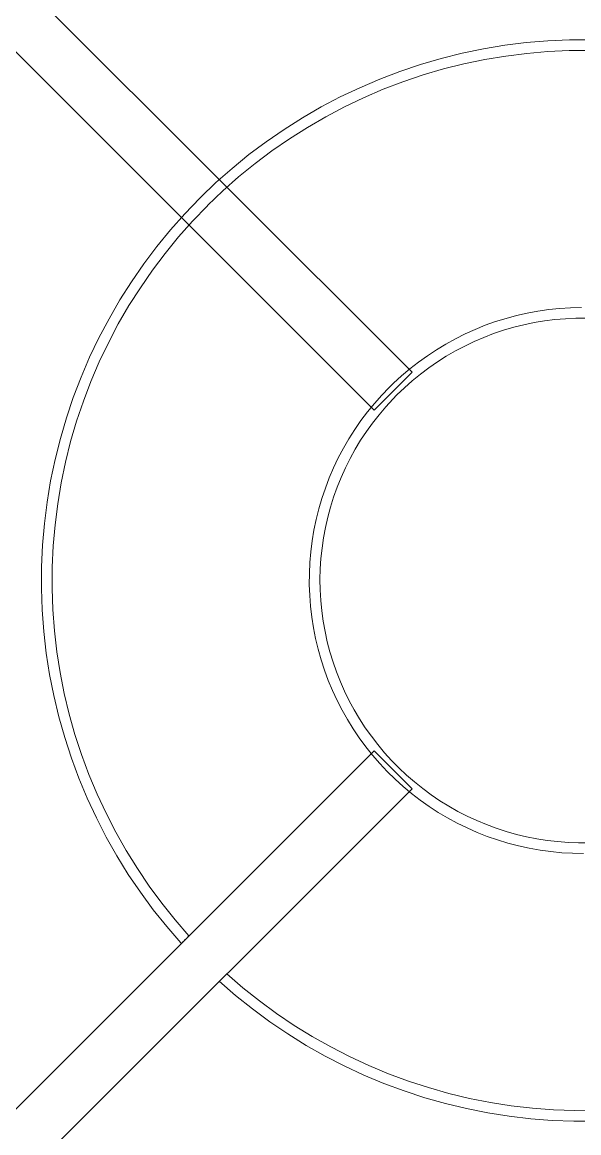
# Model space of a CAD drawing. Header units: millimetres. Extents: x -22227 to 20164, y 15335 to 61747.
# Drawn here: x -7923 to -7819.1, y 61143.8 to 61351.2 of the extents above; entities that cross this region are included whole.
import ezdxf

# ---------------------------------------------------------------- set-up
doc = ezdxf.new("R2010")
doc.units = ezdxf.units.MM
doc.layers.add('A-DETL-THIN', color=7, linetype='Continuous', lineweight=9)
doc.layers.add('M-EQPM', color=7, linetype='Continuous', lineweight=5)

# ---------------------------------------------------------------- blocks, each defined once
blk = doc.blocks.new('DanNong_VRV_1 QUẠT - OD-A-12_1-2147179-MẶT BẰNG BỐ TRÍ THIẾT BỊ')
at = {"layer": 'M-EQPM'}
for p, q in [((-171.65, 419.45), (20.68, 227.11)), ((20.68, 227.11), (-168.82, 416.62)), ((13.61, 220.04), (-178.72, 412.38)), ((-175.9, 409.55), (13.61, 220.04)), ((20.68, 227.11), (13.61, 220.04)), ((20.68, 227.11), (13.61, 220.04)), ((-178.72, -35.93), (13.61, 156.4)), ((13.61, 156.4), (-175.9, -33.1)), ((20.68, 149.33), (13.61, 156.4)), ((13.61, 156.4), (20.68, 149.33)), ((20.68, 149.33), (-171.65, -43)), ((-168.82, -40.17), (20.68, 149.33))]:
    blk.add_line(p, q, dxfattribs=at)
at = {"layer": 'M-EQPM', "flags": 128}
for points in [[(54.1, 289.21), (50.06, 289.19), (46.03, 289.01), (42, 288.68), (37.99, 288.18), (34.01, 287.52), (30.05, 286.7), (26.13, 285.72), (22.25, 284.59), (18.43, 283.3), (14.65, 281.86), (10.94, 280.27), (7.29, 278.54), (3.71, 276.66), (0.22, 274.64), (-3.2, 272.48), (-6.52, 270.18), (-9.75, 267.76), (-12.88, 265.2), (-15.91, 262.53), (-18.83, 259.73), (-18.92, 259.64)], [(-17.5, 258.23), (-14.65, 260.97), (-11.69, 263.6), (-8.62, 266.1), (-5.46, 268.48), (-2.2, 270.74), (1.14, 272.86), (4.57, 274.85), (8.07, 276.69), (11.64, 278.4), (15.28, 279.96), (18.98, 281.38), (22.73, 282.64), (26.53, 283.76), (30.37, 284.72), (34.25, 285.53), (38.16, 286.18), (42.08, 286.67), (46.03, 287.01), (49.99, 287.19), (53.95, 287.21)], [(-18.92, 259.64), (-21.72, 256.73), (-24.4, 253.7), (-26.95, 250.58), (-29.38, 247.35), (-31.68, 244.03), (-33.85, 240.62), (-35.87, 237.12), (-37.76, 233.55), (-39.5, 229.9), (-41.09, 226.19), (-42.54, 222.42), (-43.83, 218.59), (-44.96, 214.71), (-45.95, 210.8), (-46.77, 206.84), (-47.43, 202.86), (-47.94, 198.85), (-48.28, 194.82), (-48.47, 190.79), (-48.49, 186.75), (-48.35, 182.71), (-48.05, 178.68), (-47.59, 174.67), (-46.96, 170.68), (-46.18, 166.71), (-45.24, 162.78), (-44.15, 158.9), (-42.9, 155.05), (-41.5, 151.27), (-39.94, 147.54), (-38.24, 143.87), (-36.4, 140.28), (-34.41, 136.76), (-32.28, 133.33), (-30.02, 129.98), (-27.62, 126.73), (-25.1, 123.57), (-22.45, 120.52), (-22.37, 120.43)], [(-20.95, 121.84), (-23.55, 124.83), (-26.02, 127.93), (-28.37, 131.11), (-30.59, 134.39), (-32.67, 137.76), (-34.62, 141.21), (-36.43, 144.73), (-38.1, 148.32), (-39.62, 151.97), (-41, 155.69), (-42.23, 159.45), (-43.3, 163.26), (-44.22, 167.11), (-44.99, 171), (-45.6, 174.91), (-46.05, 178.84), (-46.35, 182.79), (-46.49, 186.75), (-46.47, 190.71), (-46.29, 194.67), (-45.95, 198.61), (-45.46, 202.54), (-44.81, 206.45), (-44, 210.32), (-43.04, 214.16), (-41.93, 217.96), (-40.66, 221.72), (-39.25, 225.41), (-37.69, 229.05), (-35.98, 232.63), (-34.14, 236.13), (-32.15, 239.56), (-30.03, 242.9), (-27.78, 246.16), (-25.4, 249.32), (-22.89, 252.39), (-20.27, 255.35), (-17.52, 258.21), (-17.5, 258.23)], [(52.31, 239.22), (50.27, 239.17), (48.23, 239.04), (46.2, 238.83), (44.18, 238.54), (42.18, 238.17), (40.19, 237.71), (38.22, 237.18), (36.27, 236.57), (34.35, 235.88), (32.46, 235.12), (30.6, 234.28), (28.78, 233.37), (26.99, 232.38), (25.25, 231.33), (23.54, 230.2), (21.89, 229.01), (20.28, 227.76), (18.73, 226.44), (17.22, 225.06), (16.44, 224.28)], [(17.85, 222.87), (19.27, 224.23), (20.73, 225.53), (22.25, 226.77), (23.81, 227.95), (25.43, 229.06), (27.08, 230.11), (28.78, 231.1), (30.51, 232.01), (32.28, 232.86), (34.08, 233.63), (35.91, 234.33), (37.77, 234.96), (39.65, 235.51), (41.55, 235.98), (43.47, 236.38), (45.4, 236.71), (47.35, 236.95), (49.3, 237.12), (51.26, 237.21), (53.22, 237.22)], [(16.44, 224.28), (15.02, 222.81), (13.67, 221.29), (12.38, 219.71), (11.15, 218.08), (9.99, 216.4), (8.9, 214.68), (7.88, 212.91), (6.92, 211.11), (6.05, 209.27), (5.24, 207.39), (4.51, 205.49), (3.86, 203.56), (3.29, 201.6), (2.79, 199.62), (2.37, 197.62), (2.04, 195.61), (1.78, 193.59), (1.61, 191.56), (1.52, 189.52), (1.51, 187.48), (1.58, 185.44), (1.73, 183.41), (1.96, 181.38), (2.28, 179.36), (2.67, 177.36), (3.14, 175.38), (3.7, 173.41), (4.33, 171.47), (5.04, 169.56), (5.82, 167.68), (6.68, 165.83), (7.61, 164.01), (8.62, 162.24), (9.69, 160.5), (10.83, 158.81), (12.04, 157.17), (13.32, 155.58), (14.65, 154.04), (16.05, 152.55), (17.51, 151.12), (19.02, 149.75), (20.58, 148.44), (22.2, 147.2), (23.86, 146.02), (25.57, 144.91), (27.33, 143.87), (29.12, 142.9), (30.95, 142), (32.82, 141.17), (34.72, 140.42), (36.64, 139.75), (38.59, 139.16), (40.57, 138.64), (42.56, 138.2), (44.57, 137.84), (46.59, 137.57), (48.62, 137.37), (50.65, 137.26), (52.69, 137.22)], [(53.74, 139.24), (51.78, 139.23), (49.83, 139.3), (47.87, 139.44), (45.92, 139.67), (43.99, 139.97), (42.07, 140.35), (40.16, 140.8), (38.27, 141.33), (36.41, 141.94), (34.57, 142.62), (32.76, 143.37), (30.98, 144.2), (29.24, 145.09), (27.53, 146.06), (25.87, 147.09), (24.24, 148.19), (22.67, 149.35), (21.14, 150.58), (19.66, 151.86), (18.23, 153.2), (16.85, 154.6), (15.54, 156.05), (14.28, 157.56), (13.09, 159.11), (11.95, 160.71), (10.89, 162.35), (9.88, 164.04), (8.95, 165.76), (8.09, 167.52), (7.3, 169.31), (6.58, 171.14), (5.93, 172.99), (5.36, 174.86), (4.86, 176.76), (4.44, 178.67), (4.1, 180.6), (3.83, 182.54), (3.64, 184.49), (3.53, 186.45), (3.5, 188.41), (3.55, 190.37), (3.67, 192.32), (3.88, 194.27), (4.16, 196.21), (4.51, 198.14), (4.95, 200.05), (5.46, 201.94), (6.05, 203.81), (6.71, 205.66), (7.44, 207.48), (8.25, 209.26), (9.12, 211.01), (10.07, 212.73), (11.08, 214.41), (12.16, 216.04), (13.31, 217.63), (14.52, 219.18), (15.78, 220.67), (17.11, 222.11), (17.85, 222.87)], [(-15.29, 113.36), (-12.25, 110.71), (-9.09, 108.18), (-5.84, 105.78), (-2.5, 103.51), (0.93, 101.38), (4.44, 99.39), (8.04, 97.54), (11.7, 95.83), (15.42, 94.27), (19.21, 92.87), (23.05, 91.61), (26.94, 90.51), (30.87, 89.57), (34.83, 88.78), (38.82, 88.15), (42.83, 87.69), (46.86, 87.38), (50.9, 87.24), (54.94, 87.25)], [(55.01, 89.25), (51.05, 89.23), (47.1, 89.37), (43.15, 89.67), (39.21, 90.12), (35.3, 90.73), (31.42, 91.49), (27.57, 92.41), (23.75, 93.49), (19.99, 94.71), (16.28, 96.09), (12.62, 97.61), (9.03, 99.28), (5.51, 101.09), (2.06, 103.04), (-1.31, 105.12), (-4.59, 107.34), (-7.78, 109.69), (-10.87, 112.16), (-13.86, 114.75), (-13.88, 114.77)]]:
    blk.add_lwpolyline(points, dxfattribs=at)
at = {"layer": 'M-EQPM'}
for points in [[(-20.95, 121.84), (-20.95, 121.84), (-20.97, 121.82), (-21.08, 121.72), (-21.23, 121.56), (-21.44, 121.36), (-21.66, 121.14), (-21.88, 120.91), (-22.08, 120.71), (-22.24, 120.55), (-22.34, 120.45), (-22.37, 120.43), (-22.37, 120.43)], [(-22.37, 120.43), (-22.37, 120.43), (-22.34, 120.45), (-22.24, 120.55), (-22.08, 120.71), (-21.88, 120.91), (-21.66, 121.14), (-21.44, 121.36), (-21.23, 121.56), (-21.08, 121.72), (-20.97, 121.82), (-20.95, 121.84), (-20.95, 121.84)], [(-15.29, 113.36), (-15.29, 113.36), (-15.27, 113.38), (-15.17, 113.48), (-15.01, 113.64), (-14.81, 113.84), (-14.59, 114.06), (-14.36, 114.29), (-14.16, 114.49), (-14, 114.65), (-13.9, 114.75), (-13.88, 114.77), (-13.88, 114.77)], [(-13.88, 114.77), (-13.88, 114.77), (-13.9, 114.75), (-14, 114.65), (-14.16, 114.49), (-14.36, 114.29), (-14.59, 114.06), (-14.81, 113.84), (-15.01, 113.64), (-15.17, 113.48), (-15.27, 113.38), (-15.29, 113.36), (-15.29, 113.36)]]:
    blk.add_open_spline(points, degree=3, dxfattribs=at)
blk = doc.blocks.new('DanNong_VRV_1 QUẠT - OD-A-12_1-V166-MẶT BẰNG BỐ TRÍ THIẾT BỊ')
at = {"layer": 'A-DETL-THIN'}
for p, q in [((-18.83, 259.73), (-18.92, 259.64)), ((-22.45, 120.52), (-22.37, 120.43))]:
    blk.add_line(p, q, dxfattribs=at)
at = {"layer": 'M-EQPM'}
for p, q in [((-171.65, 419.45), (20.68, 227.11)), ((20.68, 227.11), (-168.82, 416.62)), ((13.61, 220.04), (-178.72, 412.38)), ((-175.9, 409.55), (13.61, 220.04)), ((20.68, 227.11), (13.61, 220.04)), ((20.68, 227.11), (13.61, 220.04)), ((-178.72, -35.93), (13.61, 156.4)), ((13.61, 156.4), (-175.9, -33.1)), ((20.68, 149.33), (13.61, 156.4)), ((13.61, 156.4), (20.68, 149.33)), ((20.68, 149.33), (-171.65, -43)), ((-168.82, -40.17), (20.68, 149.33))]:
    blk.add_line(p, q, dxfattribs=at)
at = {"layer": 'M-EQPM', "flags": 128}
for points in [[(54.1, 289.21), (50.06, 289.19), (46.03, 289.01), (42, 288.68), (37.99, 288.18), (34.01, 287.52), (30.05, 286.7), (26.13, 285.72), (22.25, 284.59), (18.43, 283.3), (14.65, 281.86), (10.94, 280.27), (7.29, 278.54), (3.71, 276.66), (0.22, 274.64), (-3.2, 272.48), (-6.52, 270.18), (-9.75, 267.76), (-12.88, 265.2), (-15.91, 262.53), (-18.83, 259.73), (-18.92, 259.64)], [(-17.5, 258.23), (-14.65, 260.97), (-11.69, 263.6), (-8.62, 266.1), (-5.46, 268.48), (-2.2, 270.74), (1.14, 272.86), (4.57, 274.85), (8.07, 276.69), (11.64, 278.4), (15.28, 279.96), (18.98, 281.38), (22.73, 282.64), (26.53, 283.76), (30.37, 284.72), (34.25, 285.53), (38.16, 286.18), (42.08, 286.67), (46.03, 287.01), (49.99, 287.19), (53.95, 287.21)], [(-18.92, 259.64), (-21.72, 256.73), (-24.4, 253.7), (-26.95, 250.58), (-29.38, 247.35), (-31.68, 244.03), (-33.85, 240.62), (-35.87, 237.12), (-37.76, 233.55), (-39.5, 229.9), (-41.09, 226.19), (-42.54, 222.42), (-43.83, 218.59), (-44.96, 214.71), (-45.95, 210.8), (-46.77, 206.84), (-47.43, 202.86), (-47.94, 198.85), (-48.28, 194.82), (-48.47, 190.79), (-48.49, 186.75), (-48.35, 182.71), (-48.05, 178.68), (-47.59, 174.67), (-46.96, 170.68), (-46.18, 166.71), (-45.24, 162.78), (-44.15, 158.9), (-42.9, 155.05), (-41.5, 151.27), (-39.94, 147.54), (-38.24, 143.87), (-36.4, 140.28), (-34.41, 136.76), (-32.28, 133.33), (-30.02, 129.98), (-27.62, 126.73), (-25.1, 123.57), (-22.45, 120.52), (-22.37, 120.43)], [(-20.95, 121.84), (-23.55, 124.83), (-26.02, 127.93), (-28.37, 131.11), (-30.59, 134.39), (-32.67, 137.76), (-34.62, 141.21), (-36.43, 144.73), (-38.1, 148.32), (-39.62, 151.97), (-41, 155.69), (-42.23, 159.45), (-43.3, 163.26), (-44.22, 167.11), (-44.99, 171), (-45.6, 174.91), (-46.05, 178.84), (-46.35, 182.79), (-46.49, 186.75), (-46.47, 190.71), (-46.29, 194.67), (-45.95, 198.61), (-45.46, 202.54), (-44.81, 206.45), (-44, 210.32), (-43.04, 214.16), (-41.93, 217.96), (-40.66, 221.72), (-39.25, 225.41), (-37.69, 229.05), (-35.98, 232.63), (-34.14, 236.13), (-32.15, 239.56), (-30.03, 242.9), (-27.78, 246.16), (-25.4, 249.32), (-22.89, 252.39), (-20.27, 255.35), (-17.52, 258.21), (-17.5, 258.23)], [(52.31, 239.22), (50.27, 239.17), (48.23, 239.04), (46.2, 238.83), (44.18, 238.54), (42.18, 238.17), (40.19, 237.71), (38.22, 237.18), (36.27, 236.57), (34.35, 235.88), (32.46, 235.12), (30.6, 234.28), (28.78, 233.37), (26.99, 232.38), (25.25, 231.33), (23.54, 230.2), (21.89, 229.01), (20.28, 227.76), (18.73, 226.44), (17.22, 225.06), (16.44, 224.28)], [(17.85, 222.87), (19.27, 224.23), (20.73, 225.53), (22.25, 226.77), (23.81, 227.95), (25.43, 229.06), (27.08, 230.11), (28.78, 231.1), (30.51, 232.01), (32.28, 232.86), (34.08, 233.63), (35.91, 234.33), (37.77, 234.96), (39.65, 235.51), (41.55, 235.98), (43.47, 236.38), (45.4, 236.71), (47.35, 236.95), (49.3, 237.12), (51.26, 237.21), (53.22, 237.22)], [(16.44, 224.28), (15.02, 222.81), (13.67, 221.29), (12.38, 219.71), (11.15, 218.08), (9.99, 216.4), (8.9, 214.68), (7.88, 212.91), (6.92, 211.11), (6.05, 209.27), (5.24, 207.39), (4.51, 205.49), (3.86, 203.56), (3.29, 201.6), (2.79, 199.62), (2.37, 197.62), (2.04, 195.61), (1.78, 193.59), (1.61, 191.56), (1.52, 189.52), (1.51, 187.48), (1.58, 185.44), (1.73, 183.41), (1.96, 181.38), (2.28, 179.36), (2.67, 177.36), (3.14, 175.38), (3.7, 173.41), (4.33, 171.47), (5.04, 169.56), (5.82, 167.68), (6.68, 165.83), (7.61, 164.01), (8.62, 162.24), (9.69, 160.5), (10.83, 158.81), (12.04, 157.17), (13.32, 155.58), (14.65, 154.04), (16.05, 152.55), (17.51, 151.12), (19.02, 149.75), (20.58, 148.44), (22.2, 147.2), (23.86, 146.02), (25.57, 144.91), (27.33, 143.87), (29.12, 142.9), (30.95, 142), (32.82, 141.17), (34.72, 140.42), (36.64, 139.75), (38.59, 139.16), (40.57, 138.64), (42.56, 138.2), (44.57, 137.84), (46.59, 137.57), (48.62, 137.37), (50.65, 137.26), (52.69, 137.22)], [(53.74, 139.24), (51.78, 139.23), (49.83, 139.3), (47.87, 139.44), (45.92, 139.67), (43.99, 139.97), (42.07, 140.35), (40.16, 140.8), (38.27, 141.33), (36.41, 141.94), (34.57, 142.62), (32.76, 143.37), (30.98, 144.2), (29.24, 145.09), (27.53, 146.06), (25.87, 147.09), (24.24, 148.19), (22.67, 149.35), (21.14, 150.58), (19.66, 151.86), (18.23, 153.2), (16.85, 154.6), (15.54, 156.05), (14.28, 157.56), (13.09, 159.11), (11.95, 160.71), (10.89, 162.35), (9.88, 164.04), (8.95, 165.76), (8.09, 167.52), (7.3, 169.31), (6.58, 171.14), (5.93, 172.99), (5.36, 174.86), (4.86, 176.76), (4.44, 178.67), (4.1, 180.6), (3.83, 182.54), (3.64, 184.49), (3.53, 186.45), (3.5, 188.41), (3.55, 190.37), (3.67, 192.32), (3.88, 194.27), (4.16, 196.21), (4.51, 198.14), (4.95, 200.05), (5.46, 201.94), (6.05, 203.81), (6.71, 205.66), (7.44, 207.48), (8.25, 209.26), (9.12, 211.01), (10.07, 212.73), (11.08, 214.41), (12.16, 216.04), (13.31, 217.63), (14.52, 219.18), (15.78, 220.67), (17.11, 222.11), (17.85, 222.87)], [(-15.29, 113.36), (-12.25, 110.71), (-9.09, 108.18), (-5.84, 105.78), (-2.5, 103.51), (0.93, 101.38), (4.44, 99.39), (8.04, 97.54), (11.7, 95.83), (15.42, 94.27), (19.21, 92.87), (23.05, 91.61), (26.94, 90.51), (30.87, 89.57), (34.83, 88.78), (38.82, 88.15), (42.83, 87.69), (46.86, 87.38), (50.9, 87.24), (54.94, 87.25)], [(55.01, 89.25), (51.05, 89.23), (47.1, 89.37), (43.15, 89.67), (39.21, 90.12), (35.3, 90.73), (31.42, 91.49), (27.57, 92.41), (23.75, 93.49), (19.99, 94.71), (16.28, 96.09), (12.62, 97.61), (9.03, 99.28), (5.51, 101.09), (2.06, 103.04), (-1.31, 105.12), (-4.59, 107.34), (-7.78, 109.69), (-10.87, 112.16), (-13.86, 114.75), (-13.88, 114.77)]]:
    blk.add_lwpolyline(points, dxfattribs=at)
at = {"layer": 'M-EQPM'}
for points in [[(-20.95, 121.84), (-20.95, 121.84), (-20.97, 121.82), (-21.08, 121.72), (-21.23, 121.56), (-21.44, 121.36), (-21.66, 121.14), (-21.88, 120.91), (-22.08, 120.71), (-22.24, 120.55), (-22.34, 120.45), (-22.37, 120.43), (-22.37, 120.43)], [(-22.37, 120.43), (-22.37, 120.43), (-22.34, 120.45), (-22.24, 120.55), (-22.08, 120.71), (-21.88, 120.91), (-21.66, 121.14), (-21.44, 121.36), (-21.23, 121.56), (-21.08, 121.72), (-20.97, 121.82), (-20.95, 121.84), (-20.95, 121.84)], [(-15.29, 113.36), (-15.29, 113.36), (-15.27, 113.38), (-15.17, 113.48), (-15.01, 113.64), (-14.81, 113.84), (-14.59, 114.06), (-14.36, 114.29), (-14.16, 114.49), (-14, 114.65), (-13.9, 114.75), (-13.88, 114.77), (-13.88, 114.77)], [(-13.88, 114.77), (-13.88, 114.77), (-13.9, 114.75), (-14, 114.65), (-14.16, 114.49), (-14.36, 114.29), (-14.59, 114.06), (-14.81, 113.84), (-15.01, 113.64), (-15.17, 113.48), (-15.27, 113.38), (-15.29, 113.36), (-15.29, 113.36)]]:
    blk.add_open_spline(points, degree=3, dxfattribs=at)
blk = doc.blocks.new('DanNong_VRV_1 QUẠT - OD-A-12_1-V175-MẶT BẰNG BỐ TRÍ THIẾT BỊ')
at = {"layer": 'A-DETL-THIN'}
for p, q in [((-18.83, 259.73), (-18.92, 259.64)), ((-22.45, 120.52), (-22.37, 120.43))]:
    blk.add_line(p, q, dxfattribs=at)
at = {"layer": 'M-EQPM'}
for p, q in [((-171.65, 419.45), (20.68, 227.11)), ((-171.65, 419.45), (20.68, 227.11)), ((20.68, 227.11), (-168.82, 416.62)), ((20.68, 227.11), (-168.82, 416.62)), ((13.61, 220.04), (-178.72, 412.38)), ((13.61, 220.04), (-178.72, 412.38)), ((-175.9, 409.55), (13.61, 220.04)), ((-175.9, 409.55), (13.61, 220.04)), ((20.68, 227.11), (13.61, 220.04)), ((20.68, 227.11), (13.61, 220.04)), ((20.68, 227.11), (13.61, 220.04)), ((20.68, 227.11), (13.61, 220.04)), ((-178.72, -35.93), (13.61, 156.4)), ((-178.72, -35.93), (13.61, 156.4)), ((13.61, 156.4), (-175.9, -33.1)), ((13.61, 156.4), (-175.9, -33.1)), ((20.68, 149.33), (13.61, 156.4)), ((13.61, 156.4), (20.68, 149.33)), ((20.68, 149.33), (13.61, 156.4)), ((13.61, 156.4), (20.68, 149.33)), ((20.68, 149.33), (-171.65, -43)), ((20.68, 149.33), (-171.65, -43)), ((-168.82, -40.17), (20.68, 149.33)), ((-168.82, -40.17), (20.68, 149.33))]:
    blk.add_line(p, q, dxfattribs=at)
at = {"layer": 'M-EQPM', "flags": 128}
for points in [[(54.1, 289.21), (50.06, 289.19), (46.03, 289.01), (42, 288.68), (37.99, 288.18), (34.01, 287.52), (30.05, 286.7), (26.13, 285.72), (22.25, 284.59), (18.43, 283.3), (14.65, 281.86), (10.94, 280.27), (7.29, 278.54), (3.71, 276.66), (0.22, 274.64), (-3.2, 272.48), (-6.52, 270.18), (-9.75, 267.76), (-12.88, 265.2), (-15.91, 262.53), (-18.83, 259.73), (-18.92, 259.64)], [(54.1, 289.21), (50.06, 289.19), (46.03, 289.01), (42, 288.68), (37.99, 288.18), (34.01, 287.52), (30.05, 286.7), (26.13, 285.72), (22.25, 284.59), (18.43, 283.3), (14.65, 281.86), (10.94, 280.27), (7.29, 278.54), (3.71, 276.66), (0.22, 274.64), (-3.2, 272.48), (-6.52, 270.18), (-9.75, 267.76), (-12.88, 265.2), (-15.91, 262.53), (-18.83, 259.73), (-18.92, 259.64)], [(-17.5, 258.23), (-14.65, 260.97), (-11.69, 263.6), (-8.62, 266.1), (-5.46, 268.48), (-2.2, 270.74), (1.14, 272.86), (4.57, 274.85), (8.07, 276.69), (11.64, 278.4), (15.28, 279.96), (18.98, 281.38), (22.73, 282.64), (26.53, 283.76), (30.37, 284.72), (34.25, 285.53), (38.16, 286.18), (42.08, 286.67), (46.03, 287.01), (49.99, 287.19), (53.95, 287.21)], [(-17.5, 258.23), (-14.65, 260.97), (-11.69, 263.6), (-8.62, 266.1), (-5.46, 268.48), (-2.2, 270.74), (1.14, 272.86), (4.57, 274.85), (8.07, 276.69), (11.64, 278.4), (15.28, 279.96), (18.98, 281.38), (22.73, 282.64), (26.53, 283.76), (30.37, 284.72), (34.25, 285.53), (38.16, 286.18), (42.08, 286.67), (46.03, 287.01), (49.99, 287.19), (53.95, 287.21)], [(-18.92, 259.64), (-21.72, 256.73), (-24.4, 253.7), (-26.95, 250.58), (-29.38, 247.35), (-31.68, 244.03), (-33.85, 240.62), (-35.87, 237.12), (-37.76, 233.55), (-39.5, 229.9), (-41.09, 226.19), (-42.54, 222.42), (-43.83, 218.59), (-44.96, 214.71), (-45.95, 210.8), (-46.77, 206.84), (-47.43, 202.86), (-47.94, 198.85), (-48.28, 194.82), (-48.47, 190.79), (-48.49, 186.75), (-48.35, 182.71), (-48.05, 178.68), (-47.59, 174.67), (-46.96, 170.68), (-46.18, 166.71), (-45.24, 162.78), (-44.15, 158.9), (-42.9, 155.05), (-41.5, 151.27), (-39.94, 147.54), (-38.24, 143.87), (-36.4, 140.28), (-34.41, 136.76), (-32.28, 133.33), (-30.02, 129.98), (-27.62, 126.73), (-25.1, 123.57), (-22.45, 120.52), (-22.37, 120.43)], [(-18.92, 259.64), (-21.72, 256.73), (-24.4, 253.7), (-26.95, 250.58), (-29.38, 247.35), (-31.68, 244.03), (-33.85, 240.62), (-35.87, 237.12), (-37.76, 233.55), (-39.5, 229.9), (-41.09, 226.19), (-42.54, 222.42), (-43.83, 218.59), (-44.96, 214.71), (-45.95, 210.8), (-46.77, 206.84), (-47.43, 202.86), (-47.94, 198.85), (-48.28, 194.82), (-48.47, 190.79), (-48.49, 186.75), (-48.35, 182.71), (-48.05, 178.68), (-47.59, 174.67), (-46.96, 170.68), (-46.18, 166.71), (-45.24, 162.78), (-44.15, 158.9), (-42.9, 155.05), (-41.5, 151.27), (-39.94, 147.54), (-38.24, 143.87), (-36.4, 140.28), (-34.41, 136.76), (-32.28, 133.33), (-30.02, 129.98), (-27.62, 126.73), (-25.1, 123.57), (-22.45, 120.52), (-22.37, 120.43)], [(-20.95, 121.84), (-23.55, 124.83), (-26.02, 127.93), (-28.37, 131.11), (-30.59, 134.39), (-32.67, 137.76), (-34.62, 141.21), (-36.43, 144.73), (-38.1, 148.32), (-39.62, 151.97), (-41, 155.69), (-42.23, 159.45), (-43.3, 163.26), (-44.22, 167.11), (-44.99, 171), (-45.6, 174.91), (-46.05, 178.84), (-46.35, 182.79), (-46.49, 186.75), (-46.47, 190.71), (-46.29, 194.67), (-45.95, 198.61), (-45.46, 202.54), (-44.81, 206.45), (-44, 210.32), (-43.04, 214.16), (-41.93, 217.96), (-40.66, 221.72), (-39.25, 225.41), (-37.69, 229.05), (-35.98, 232.63), (-34.14, 236.13), (-32.15, 239.56), (-30.03, 242.9), (-27.78, 246.16), (-25.4, 249.32), (-22.89, 252.39), (-20.27, 255.35), (-17.52, 258.21), (-17.5, 258.23)], [(-20.95, 121.84), (-23.55, 124.83), (-26.02, 127.93), (-28.37, 131.11), (-30.59, 134.39), (-32.67, 137.76), (-34.62, 141.21), (-36.43, 144.73), (-38.1, 148.32), (-39.62, 151.97), (-41, 155.69), (-42.23, 159.45), (-43.3, 163.26), (-44.22, 167.11), (-44.99, 171), (-45.6, 174.91), (-46.05, 178.84), (-46.35, 182.79), (-46.49, 186.75), (-46.47, 190.71), (-46.29, 194.67), (-45.95, 198.61), (-45.46, 202.54), (-44.81, 206.45), (-44, 210.32), (-43.04, 214.16), (-41.93, 217.96), (-40.66, 221.72), (-39.25, 225.41), (-37.69, 229.05), (-35.98, 232.63), (-34.14, 236.13), (-32.15, 239.56), (-30.03, 242.9), (-27.78, 246.16), (-25.4, 249.32), (-22.89, 252.39), (-20.27, 255.35), (-17.52, 258.21), (-17.5, 258.23)], [(52.31, 239.22), (50.27, 239.17), (48.23, 239.04), (46.2, 238.83), (44.18, 238.54), (42.18, 238.17), (40.19, 237.71), (38.22, 237.18), (36.27, 236.57), (34.35, 235.88), (32.46, 235.12), (30.6, 234.28), (28.78, 233.37), (26.99, 232.38), (25.25, 231.33), (23.54, 230.2), (21.89, 229.01), (20.28, 227.76), (18.73, 226.44), (17.22, 225.06), (16.44, 224.28)], [(52.31, 239.22), (50.27, 239.17), (48.23, 239.04), (46.2, 238.83), (44.18, 238.54), (42.18, 238.17), (40.19, 237.71), (38.22, 237.18), (36.27, 236.57), (34.35, 235.88), (32.46, 235.12), (30.6, 234.28), (28.78, 233.37), (26.99, 232.38), (25.25, 231.33), (23.54, 230.2), (21.89, 229.01), (20.28, 227.76), (18.73, 226.44), (17.22, 225.06), (16.44, 224.28)], [(17.85, 222.87), (19.27, 224.23), (20.73, 225.53), (22.25, 226.77), (23.81, 227.95), (25.43, 229.06), (27.08, 230.11), (28.78, 231.1), (30.51, 232.01), (32.28, 232.86), (34.08, 233.63), (35.91, 234.33), (37.77, 234.96), (39.65, 235.51), (41.55, 235.98), (43.47, 236.38), (45.4, 236.71), (47.35, 236.95), (49.3, 237.12), (51.26, 237.21), (53.22, 237.22)], [(17.85, 222.87), (19.27, 224.23), (20.73, 225.53), (22.25, 226.77), (23.81, 227.95), (25.43, 229.06), (27.08, 230.11), (28.78, 231.1), (30.51, 232.01), (32.28, 232.86), (34.08, 233.63), (35.91, 234.33), (37.77, 234.96), (39.65, 235.51), (41.55, 235.98), (43.47, 236.38), (45.4, 236.71), (47.35, 236.95), (49.3, 237.12), (51.26, 237.21), (53.22, 237.22)], [(16.44, 224.28), (15.02, 222.81), (13.67, 221.29), (12.38, 219.71), (11.15, 218.08), (9.99, 216.4), (8.9, 214.68), (7.88, 212.91), (6.92, 211.11), (6.05, 209.27), (5.24, 207.39), (4.51, 205.49), (3.86, 203.56), (3.29, 201.6), (2.79, 199.62), (2.37, 197.62), (2.04, 195.61), (1.78, 193.59), (1.61, 191.56), (1.52, 189.52), (1.51, 187.48), (1.58, 185.44), (1.73, 183.41), (1.96, 181.38), (2.28, 179.36), (2.67, 177.36), (3.14, 175.38), (3.7, 173.41), (4.33, 171.47), (5.04, 169.56), (5.82, 167.68), (6.68, 165.83), (7.61, 164.01), (8.62, 162.24), (9.69, 160.5), (10.83, 158.81), (12.04, 157.17), (13.32, 155.58), (14.65, 154.04), (16.05, 152.55), (17.51, 151.12), (19.02, 149.75), (20.58, 148.44), (22.2, 147.2), (23.86, 146.02), (25.57, 144.91), (27.33, 143.87), (29.12, 142.9), (30.95, 142), (32.82, 141.17), (34.72, 140.42), (36.64, 139.75), (38.59, 139.16), (40.57, 138.64), (42.56, 138.2), (44.57, 137.84), (46.59, 137.57), (48.62, 137.37), (50.65, 137.26), (52.69, 137.22)], [(16.44, 224.28), (15.02, 222.81), (13.67, 221.29), (12.38, 219.71), (11.15, 218.08), (9.99, 216.4), (8.9, 214.68), (7.88, 212.91), (6.92, 211.11), (6.05, 209.27), (5.24, 207.39), (4.51, 205.49), (3.86, 203.56), (3.29, 201.6), (2.79, 199.62), (2.37, 197.62), (2.04, 195.61), (1.78, 193.59), (1.61, 191.56), (1.52, 189.52), (1.51, 187.48), (1.58, 185.44), (1.73, 183.41), (1.96, 181.38), (2.28, 179.36), (2.67, 177.36), (3.14, 175.38), (3.7, 173.41), (4.33, 171.47), (5.04, 169.56), (5.82, 167.68), (6.68, 165.83), (7.61, 164.01), (8.62, 162.24), (9.69, 160.5), (10.83, 158.81), (12.04, 157.17), (13.32, 155.58), (14.65, 154.04), (16.05, 152.55), (17.51, 151.12), (19.02, 149.75), (20.58, 148.44), (22.2, 147.2), (23.86, 146.02), (25.57, 144.91), (27.33, 143.87), (29.12, 142.9), (30.95, 142), (32.82, 141.17), (34.72, 140.42), (36.64, 139.75), (38.59, 139.16), (40.57, 138.64), (42.56, 138.2), (44.57, 137.84), (46.59, 137.57), (48.62, 137.37), (50.65, 137.26), (52.69, 137.22)], [(53.74, 139.24), (51.78, 139.23), (49.83, 139.3), (47.87, 139.44), (45.92, 139.67), (43.99, 139.97), (42.07, 140.35), (40.16, 140.8), (38.27, 141.33), (36.41, 141.94), (34.57, 142.62), (32.76, 143.37), (30.98, 144.2), (29.24, 145.09), (27.53, 146.06), (25.87, 147.09), (24.24, 148.19), (22.67, 149.35), (21.14, 150.58), (19.66, 151.86), (18.23, 153.2), (16.85, 154.6), (15.54, 156.05), (14.28, 157.56), (13.09, 159.11), (11.95, 160.71), (10.89, 162.35), (9.88, 164.04), (8.95, 165.76), (8.09, 167.52), (7.3, 169.31), (6.58, 171.14), (5.93, 172.99), (5.36, 174.86), (4.86, 176.76), (4.44, 178.67), (4.1, 180.6), (3.83, 182.54), (3.64, 184.49), (3.53, 186.45), (3.5, 188.41), (3.55, 190.37), (3.67, 192.32), (3.88, 194.27), (4.16, 196.21), (4.51, 198.14), (4.95, 200.05), (5.46, 201.94), (6.05, 203.81), (6.71, 205.66), (7.44, 207.48), (8.25, 209.26), (9.12, 211.01), (10.07, 212.73), (11.08, 214.41), (12.16, 216.04), (13.31, 217.63), (14.52, 219.18), (15.78, 220.67), (17.11, 222.11), (17.85, 222.87)], [(53.74, 139.24), (51.78, 139.23), (49.83, 139.3), (47.87, 139.44), (45.92, 139.67), (43.99, 139.97), (42.07, 140.35), (40.16, 140.8), (38.27, 141.33), (36.41, 141.94), (34.57, 142.62), (32.76, 143.37), (30.98, 144.2), (29.24, 145.09), (27.53, 146.06), (25.87, 147.09), (24.24, 148.19), (22.67, 149.35), (21.14, 150.58), (19.66, 151.86), (18.23, 153.2), (16.85, 154.6), (15.54, 156.05), (14.28, 157.56), (13.09, 159.11), (11.95, 160.71), (10.89, 162.35), (9.88, 164.04), (8.95, 165.76), (8.09, 167.52), (7.3, 169.31), (6.58, 171.14), (5.93, 172.99), (5.36, 174.86), (4.86, 176.76), (4.44, 178.67), (4.1, 180.6), (3.83, 182.54), (3.64, 184.49), (3.53, 186.45), (3.5, 188.41), (3.55, 190.37), (3.67, 192.32), (3.88, 194.27), (4.16, 196.21), (4.51, 198.14), (4.95, 200.05), (5.46, 201.94), (6.05, 203.81), (6.71, 205.66), (7.44, 207.48), (8.25, 209.26), (9.12, 211.01), (10.07, 212.73), (11.08, 214.41), (12.16, 216.04), (13.31, 217.63), (14.52, 219.18), (15.78, 220.67), (17.11, 222.11), (17.85, 222.87)], [(-15.29, 113.36), (-12.25, 110.71), (-9.09, 108.18), (-5.84, 105.78), (-2.5, 103.51), (0.93, 101.38), (4.44, 99.39), (8.04, 97.54), (11.7, 95.83), (15.42, 94.27), (19.21, 92.87), (23.05, 91.61), (26.94, 90.51), (30.87, 89.57), (34.83, 88.78), (38.82, 88.15), (42.83, 87.69), (46.86, 87.38), (50.9, 87.24), (54.94, 87.25)], [(-15.29, 113.36), (-12.25, 110.71), (-9.09, 108.18), (-5.84, 105.78), (-2.5, 103.51), (0.93, 101.38), (4.44, 99.39), (8.04, 97.54), (11.7, 95.83), (15.42, 94.27), (19.21, 92.87), (23.05, 91.61), (26.94, 90.51), (30.87, 89.57), (34.83, 88.78), (38.82, 88.15), (42.83, 87.69), (46.86, 87.38), (50.9, 87.24), (54.94, 87.25)], [(55.01, 89.25), (51.05, 89.23), (47.1, 89.37), (43.15, 89.67), (39.21, 90.12), (35.3, 90.73), (31.42, 91.49), (27.57, 92.41), (23.75, 93.49), (19.99, 94.71), (16.28, 96.09), (12.62, 97.61), (9.03, 99.28), (5.51, 101.09), (2.06, 103.04), (-1.31, 105.12), (-4.59, 107.34), (-7.78, 109.69), (-10.87, 112.16), (-13.86, 114.75), (-13.88, 114.77)], [(55.01, 89.25), (51.05, 89.23), (47.1, 89.37), (43.15, 89.67), (39.21, 90.12), (35.3, 90.73), (31.42, 91.49), (27.57, 92.41), (23.75, 93.49), (19.99, 94.71), (16.28, 96.09), (12.62, 97.61), (9.03, 99.28), (5.51, 101.09), (2.06, 103.04), (-1.31, 105.12), (-4.59, 107.34), (-7.78, 109.69), (-10.87, 112.16), (-13.86, 114.75), (-13.88, 114.77)]]:
    blk.add_lwpolyline(points, dxfattribs=at)
at = {"layer": 'M-EQPM'}
for points in [[(-20.95, 121.84), (-20.95, 121.84), (-20.97, 121.82), (-21.08, 121.72), (-21.23, 121.56), (-21.44, 121.36), (-21.66, 121.14), (-21.88, 120.91), (-22.08, 120.71), (-22.24, 120.55), (-22.34, 120.45), (-22.37, 120.43), (-22.37, 120.43)], [(-22.37, 120.43), (-22.37, 120.43), (-22.34, 120.45), (-22.24, 120.55), (-22.08, 120.71), (-21.88, 120.91), (-21.66, 121.14), (-21.44, 121.36), (-21.23, 121.56), (-21.08, 121.72), (-20.97, 121.82), (-20.95, 121.84), (-20.95, 121.84)], [(-20.95, 121.84), (-20.95, 121.84), (-20.97, 121.82), (-21.08, 121.72), (-21.23, 121.56), (-21.44, 121.36), (-21.66, 121.14), (-21.88, 120.91), (-22.08, 120.71), (-22.24, 120.55), (-22.34, 120.45), (-22.37, 120.43), (-22.37, 120.43)], [(-22.37, 120.43), (-22.37, 120.43), (-22.34, 120.45), (-22.24, 120.55), (-22.08, 120.71), (-21.88, 120.91), (-21.66, 121.14), (-21.44, 121.36), (-21.23, 121.56), (-21.08, 121.72), (-20.97, 121.82), (-20.95, 121.84), (-20.95, 121.84)], [(-15.29, 113.36), (-15.29, 113.36), (-15.27, 113.38), (-15.17, 113.48), (-15.01, 113.64), (-14.81, 113.84), (-14.59, 114.06), (-14.36, 114.29), (-14.16, 114.49), (-14, 114.65), (-13.9, 114.75), (-13.88, 114.77), (-13.88, 114.77)], [(-13.88, 114.77), (-13.88, 114.77), (-13.9, 114.75), (-14, 114.65), (-14.16, 114.49), (-14.36, 114.29), (-14.59, 114.06), (-14.81, 113.84), (-15.01, 113.64), (-15.17, 113.48), (-15.27, 113.38), (-15.29, 113.36), (-15.29, 113.36)], [(-15.29, 113.36), (-15.29, 113.36), (-15.27, 113.38), (-15.17, 113.48), (-15.01, 113.64), (-14.81, 113.84), (-14.59, 114.06), (-14.36, 114.29), (-14.16, 114.49), (-14, 114.65), (-13.9, 114.75), (-13.88, 114.77), (-13.88, 114.77)], [(-13.88, 114.77), (-13.88, 114.77), (-13.9, 114.75), (-14, 114.65), (-14.16, 114.49), (-14.36, 114.29), (-14.59, 114.06), (-14.81, 113.84), (-15.01, 113.64), (-15.17, 113.48), (-15.27, 113.38), (-15.29, 113.36), (-15.29, 113.36)]]:
    blk.add_open_spline(points, degree=3, dxfattribs=at)
blk = doc.blocks.new('DanNong_VRV_1 QUẠT - OD-A-12_1-V180-MẶT BẰNG BỐ TRÍ THIẾT BỊ')
at = {"layer": 'A-DETL-THIN'}
for p, q in [((-18.83, 259.73), (-18.92, 259.64)), ((-18.83, 259.73), (-18.92, 259.64)), ((-22.45, 120.52), (-22.37, 120.43)), ((-22.45, 120.52), (-22.37, 120.43))]:
    blk.add_line(p, q, dxfattribs=at)
at = {"layer": 'M-EQPM'}
for p, q in [((-171.65, 419.45), (20.68, 227.11)), ((-171.65, 419.45), (20.68, 227.11)), ((20.68, 227.11), (-168.82, 416.62)), ((20.68, 227.11), (-168.82, 416.62)), ((13.61, 220.04), (-178.72, 412.38)), ((13.61, 220.04), (-178.72, 412.38)), ((-175.9, 409.55), (13.61, 220.04)), ((-175.9, 409.55), (13.61, 220.04)), ((20.68, 227.11), (13.61, 220.04)), ((20.68, 227.11), (13.61, 220.04)), ((20.68, 227.11), (13.61, 220.04)), ((20.68, 227.11), (13.61, 220.04)), ((-178.72, -35.93), (13.61, 156.4)), ((-178.72, -35.93), (13.61, 156.4)), ((13.61, 156.4), (-175.9, -33.1)), ((13.61, 156.4), (-175.9, -33.1)), ((20.68, 149.33), (13.61, 156.4)), ((13.61, 156.4), (20.68, 149.33)), ((20.68, 149.33), (13.61, 156.4)), ((13.61, 156.4), (20.68, 149.33)), ((20.68, 149.33), (-171.65, -43)), ((20.68, 149.33), (-171.65, -43)), ((-168.82, -40.17), (20.68, 149.33)), ((-168.82, -40.17), (20.68, 149.33))]:
    blk.add_line(p, q, dxfattribs=at)
at = {"layer": 'M-EQPM', "flags": 128}
for points in [[(54.1, 289.21), (50.06, 289.19), (46.03, 289.01), (42, 288.68), (37.99, 288.18), (34.01, 287.52), (30.05, 286.7), (26.13, 285.72), (22.25, 284.59), (18.43, 283.3), (14.65, 281.86), (10.94, 280.27), (7.29, 278.54), (3.71, 276.66), (0.22, 274.64), (-3.2, 272.48), (-6.52, 270.18), (-9.75, 267.76), (-12.88, 265.2), (-15.91, 262.53), (-18.83, 259.73), (-18.92, 259.64)], [(54.1, 289.21), (50.06, 289.19), (46.03, 289.01), (42, 288.68), (37.99, 288.18), (34.01, 287.52), (30.05, 286.7), (26.13, 285.72), (22.25, 284.59), (18.43, 283.3), (14.65, 281.86), (10.94, 280.27), (7.29, 278.54), (3.71, 276.66), (0.22, 274.64), (-3.2, 272.48), (-6.52, 270.18), (-9.75, 267.76), (-12.88, 265.2), (-15.91, 262.53), (-18.83, 259.73), (-18.92, 259.64)], [(-17.5, 258.23), (-14.65, 260.97), (-11.69, 263.6), (-8.62, 266.1), (-5.46, 268.48), (-2.2, 270.74), (1.14, 272.86), (4.57, 274.85), (8.07, 276.69), (11.64, 278.4), (15.28, 279.96), (18.98, 281.38), (22.73, 282.64), (26.53, 283.76), (30.37, 284.72), (34.25, 285.53), (38.16, 286.18), (42.08, 286.67), (46.03, 287.01), (49.99, 287.19), (53.95, 287.21)], [(-17.5, 258.23), (-14.65, 260.97), (-11.69, 263.6), (-8.62, 266.1), (-5.46, 268.48), (-2.2, 270.74), (1.14, 272.86), (4.57, 274.85), (8.07, 276.69), (11.64, 278.4), (15.28, 279.96), (18.98, 281.38), (22.73, 282.64), (26.53, 283.76), (30.37, 284.72), (34.25, 285.53), (38.16, 286.18), (42.08, 286.67), (46.03, 287.01), (49.99, 287.19), (53.95, 287.21)], [(-18.92, 259.64), (-21.72, 256.73), (-24.4, 253.7), (-26.95, 250.58), (-29.38, 247.35), (-31.68, 244.03), (-33.85, 240.62), (-35.87, 237.12), (-37.76, 233.55), (-39.5, 229.9), (-41.09, 226.19), (-42.54, 222.42), (-43.83, 218.59), (-44.96, 214.71), (-45.95, 210.8), (-46.77, 206.84), (-47.43, 202.86), (-47.94, 198.85), (-48.28, 194.82), (-48.47, 190.79), (-48.49, 186.75), (-48.35, 182.71), (-48.05, 178.68), (-47.59, 174.67), (-46.96, 170.68), (-46.18, 166.71), (-45.24, 162.78), (-44.15, 158.9), (-42.9, 155.05), (-41.5, 151.27), (-39.94, 147.54), (-38.24, 143.87), (-36.4, 140.28), (-34.41, 136.76), (-32.28, 133.33), (-30.02, 129.98), (-27.62, 126.73), (-25.1, 123.57), (-22.45, 120.52), (-22.37, 120.43)], [(-18.92, 259.64), (-21.72, 256.73), (-24.4, 253.7), (-26.95, 250.58), (-29.38, 247.35), (-31.68, 244.03), (-33.85, 240.62), (-35.87, 237.12), (-37.76, 233.55), (-39.5, 229.9), (-41.09, 226.19), (-42.54, 222.42), (-43.83, 218.59), (-44.96, 214.71), (-45.95, 210.8), (-46.77, 206.84), (-47.43, 202.86), (-47.94, 198.85), (-48.28, 194.82), (-48.47, 190.79), (-48.49, 186.75), (-48.35, 182.71), (-48.05, 178.68), (-47.59, 174.67), (-46.96, 170.68), (-46.18, 166.71), (-45.24, 162.78), (-44.15, 158.9), (-42.9, 155.05), (-41.5, 151.27), (-39.94, 147.54), (-38.24, 143.87), (-36.4, 140.28), (-34.41, 136.76), (-32.28, 133.33), (-30.02, 129.98), (-27.62, 126.73), (-25.1, 123.57), (-22.45, 120.52), (-22.37, 120.43)], [(-20.95, 121.84), (-23.55, 124.83), (-26.02, 127.93), (-28.37, 131.11), (-30.59, 134.39), (-32.67, 137.76), (-34.62, 141.21), (-36.43, 144.73), (-38.1, 148.32), (-39.62, 151.97), (-41, 155.69), (-42.23, 159.45), (-43.3, 163.26), (-44.22, 167.11), (-44.99, 171), (-45.6, 174.91), (-46.05, 178.84), (-46.35, 182.79), (-46.49, 186.75), (-46.47, 190.71), (-46.29, 194.67), (-45.95, 198.61), (-45.46, 202.54), (-44.81, 206.45), (-44, 210.32), (-43.04, 214.16), (-41.93, 217.96), (-40.66, 221.72), (-39.25, 225.41), (-37.69, 229.05), (-35.98, 232.63), (-34.14, 236.13), (-32.15, 239.56), (-30.03, 242.9), (-27.78, 246.16), (-25.4, 249.32), (-22.89, 252.39), (-20.27, 255.35), (-17.52, 258.21), (-17.5, 258.23)], [(-20.95, 121.84), (-23.55, 124.83), (-26.02, 127.93), (-28.37, 131.11), (-30.59, 134.39), (-32.67, 137.76), (-34.62, 141.21), (-36.43, 144.73), (-38.1, 148.32), (-39.62, 151.97), (-41, 155.69), (-42.23, 159.45), (-43.3, 163.26), (-44.22, 167.11), (-44.99, 171), (-45.6, 174.91), (-46.05, 178.84), (-46.35, 182.79), (-46.49, 186.75), (-46.47, 190.71), (-46.29, 194.67), (-45.95, 198.61), (-45.46, 202.54), (-44.81, 206.45), (-44, 210.32), (-43.04, 214.16), (-41.93, 217.96), (-40.66, 221.72), (-39.25, 225.41), (-37.69, 229.05), (-35.98, 232.63), (-34.14, 236.13), (-32.15, 239.56), (-30.03, 242.9), (-27.78, 246.16), (-25.4, 249.32), (-22.89, 252.39), (-20.27, 255.35), (-17.52, 258.21), (-17.5, 258.23)], [(52.31, 239.22), (50.27, 239.17), (48.23, 239.04), (46.2, 238.83), (44.18, 238.54), (42.18, 238.17), (40.19, 237.71), (38.22, 237.18), (36.27, 236.57), (34.35, 235.88), (32.46, 235.12), (30.6, 234.28), (28.78, 233.37), (26.99, 232.38), (25.25, 231.33), (23.54, 230.2), (21.89, 229.01), (20.28, 227.76), (18.73, 226.44), (17.22, 225.06), (16.44, 224.28)], [(52.31, 239.22), (50.27, 239.17), (48.23, 239.04), (46.2, 238.83), (44.18, 238.54), (42.18, 238.17), (40.19, 237.71), (38.22, 237.18), (36.27, 236.57), (34.35, 235.88), (32.46, 235.12), (30.6, 234.28), (28.78, 233.37), (26.99, 232.38), (25.25, 231.33), (23.54, 230.2), (21.89, 229.01), (20.28, 227.76), (18.73, 226.44), (17.22, 225.06), (16.44, 224.28)], [(17.85, 222.87), (19.27, 224.23), (20.73, 225.53), (22.25, 226.77), (23.81, 227.95), (25.43, 229.06), (27.08, 230.11), (28.78, 231.1), (30.51, 232.01), (32.28, 232.86), (34.08, 233.63), (35.91, 234.33), (37.77, 234.96), (39.65, 235.51), (41.55, 235.98), (43.47, 236.38), (45.4, 236.71), (47.35, 236.95), (49.3, 237.12), (51.26, 237.21), (53.22, 237.22)], [(17.85, 222.87), (19.27, 224.23), (20.73, 225.53), (22.25, 226.77), (23.81, 227.95), (25.43, 229.06), (27.08, 230.11), (28.78, 231.1), (30.51, 232.01), (32.28, 232.86), (34.08, 233.63), (35.91, 234.33), (37.77, 234.96), (39.65, 235.51), (41.55, 235.98), (43.47, 236.38), (45.4, 236.71), (47.35, 236.95), (49.3, 237.12), (51.26, 237.21), (53.22, 237.22)], [(16.44, 224.28), (15.02, 222.81), (13.67, 221.29), (12.38, 219.71), (11.15, 218.08), (9.99, 216.4), (8.9, 214.68), (7.88, 212.91), (6.92, 211.11), (6.05, 209.27), (5.24, 207.39), (4.51, 205.49), (3.86, 203.56), (3.29, 201.6), (2.79, 199.62), (2.37, 197.62), (2.04, 195.61), (1.78, 193.59), (1.61, 191.56), (1.52, 189.52), (1.51, 187.48), (1.58, 185.44), (1.73, 183.41), (1.96, 181.38), (2.28, 179.36), (2.67, 177.36), (3.14, 175.38), (3.7, 173.41), (4.33, 171.47), (5.04, 169.56), (5.82, 167.68), (6.68, 165.83), (7.61, 164.01), (8.62, 162.24), (9.69, 160.5), (10.83, 158.81), (12.04, 157.17), (13.32, 155.58), (14.65, 154.04), (16.05, 152.55), (17.51, 151.12), (19.02, 149.75), (20.58, 148.44), (22.2, 147.2), (23.86, 146.02), (25.57, 144.91), (27.33, 143.87), (29.12, 142.9), (30.95, 142), (32.82, 141.17), (34.72, 140.42), (36.64, 139.75), (38.59, 139.16), (40.57, 138.64), (42.56, 138.2), (44.57, 137.84), (46.59, 137.57), (48.62, 137.37), (50.65, 137.26), (52.69, 137.22)], [(16.44, 224.28), (15.02, 222.81), (13.67, 221.29), (12.38, 219.71), (11.15, 218.08), (9.99, 216.4), (8.9, 214.68), (7.88, 212.91), (6.92, 211.11), (6.05, 209.27), (5.24, 207.39), (4.51, 205.49), (3.86, 203.56), (3.29, 201.6), (2.79, 199.62), (2.37, 197.62), (2.04, 195.61), (1.78, 193.59), (1.61, 191.56), (1.52, 189.52), (1.51, 187.48), (1.58, 185.44), (1.73, 183.41), (1.96, 181.38), (2.28, 179.36), (2.67, 177.36), (3.14, 175.38), (3.7, 173.41), (4.33, 171.47), (5.04, 169.56), (5.82, 167.68), (6.68, 165.83), (7.61, 164.01), (8.62, 162.24), (9.69, 160.5), (10.83, 158.81), (12.04, 157.17), (13.32, 155.58), (14.65, 154.04), (16.05, 152.55), (17.51, 151.12), (19.02, 149.75), (20.58, 148.44), (22.2, 147.2), (23.86, 146.02), (25.57, 144.91), (27.33, 143.87), (29.12, 142.9), (30.95, 142), (32.82, 141.17), (34.72, 140.42), (36.64, 139.75), (38.59, 139.16), (40.57, 138.64), (42.56, 138.2), (44.57, 137.84), (46.59, 137.57), (48.62, 137.37), (50.65, 137.26), (52.69, 137.22)], [(53.74, 139.24), (51.78, 139.23), (49.83, 139.3), (47.87, 139.44), (45.92, 139.67), (43.99, 139.97), (42.07, 140.35), (40.16, 140.8), (38.27, 141.33), (36.41, 141.94), (34.57, 142.62), (32.76, 143.37), (30.98, 144.2), (29.24, 145.09), (27.53, 146.06), (25.87, 147.09), (24.24, 148.19), (22.67, 149.35), (21.14, 150.58), (19.66, 151.86), (18.23, 153.2), (16.85, 154.6), (15.54, 156.05), (14.28, 157.56), (13.09, 159.11), (11.95, 160.71), (10.89, 162.35), (9.88, 164.04), (8.95, 165.76), (8.09, 167.52), (7.3, 169.31), (6.58, 171.14), (5.93, 172.99), (5.36, 174.86), (4.86, 176.76), (4.44, 178.67), (4.1, 180.6), (3.83, 182.54), (3.64, 184.49), (3.53, 186.45), (3.5, 188.41), (3.55, 190.37), (3.67, 192.32), (3.88, 194.27), (4.16, 196.21), (4.51, 198.14), (4.95, 200.05), (5.46, 201.94), (6.05, 203.81), (6.71, 205.66), (7.44, 207.48), (8.25, 209.26), (9.12, 211.01), (10.07, 212.73), (11.08, 214.41), (12.16, 216.04), (13.31, 217.63), (14.52, 219.18), (15.78, 220.67), (17.11, 222.11), (17.85, 222.87)], [(53.74, 139.24), (51.78, 139.23), (49.83, 139.3), (47.87, 139.44), (45.92, 139.67), (43.99, 139.97), (42.07, 140.35), (40.16, 140.8), (38.27, 141.33), (36.41, 141.94), (34.57, 142.62), (32.76, 143.37), (30.98, 144.2), (29.24, 145.09), (27.53, 146.06), (25.87, 147.09), (24.24, 148.19), (22.67, 149.35), (21.14, 150.58), (19.66, 151.86), (18.23, 153.2), (16.85, 154.6), (15.54, 156.05), (14.28, 157.56), (13.09, 159.11), (11.95, 160.71), (10.89, 162.35), (9.88, 164.04), (8.95, 165.76), (8.09, 167.52), (7.3, 169.31), (6.58, 171.14), (5.93, 172.99), (5.36, 174.86), (4.86, 176.76), (4.44, 178.67), (4.1, 180.6), (3.83, 182.54), (3.64, 184.49), (3.53, 186.45), (3.5, 188.41), (3.55, 190.37), (3.67, 192.32), (3.88, 194.27), (4.16, 196.21), (4.51, 198.14), (4.95, 200.05), (5.46, 201.94), (6.05, 203.81), (6.71, 205.66), (7.44, 207.48), (8.25, 209.26), (9.12, 211.01), (10.07, 212.73), (11.08, 214.41), (12.16, 216.04), (13.31, 217.63), (14.52, 219.18), (15.78, 220.67), (17.11, 222.11), (17.85, 222.87)], [(-15.29, 113.36), (-12.25, 110.71), (-9.09, 108.18), (-5.84, 105.78), (-2.5, 103.51), (0.93, 101.38), (4.44, 99.39), (8.04, 97.54), (11.7, 95.83), (15.42, 94.27), (19.21, 92.87), (23.05, 91.61), (26.94, 90.51), (30.87, 89.57), (34.83, 88.78), (38.82, 88.15), (42.83, 87.69), (46.86, 87.38), (50.9, 87.24), (54.94, 87.25)], [(-15.29, 113.36), (-12.25, 110.71), (-9.09, 108.18), (-5.84, 105.78), (-2.5, 103.51), (0.93, 101.38), (4.44, 99.39), (8.04, 97.54), (11.7, 95.83), (15.42, 94.27), (19.21, 92.87), (23.05, 91.61), (26.94, 90.51), (30.87, 89.57), (34.83, 88.78), (38.82, 88.15), (42.83, 87.69), (46.86, 87.38), (50.9, 87.24), (54.94, 87.25)], [(55.01, 89.25), (51.05, 89.23), (47.1, 89.37), (43.15, 89.67), (39.21, 90.12), (35.3, 90.73), (31.42, 91.49), (27.57, 92.41), (23.75, 93.49), (19.99, 94.71), (16.28, 96.09), (12.62, 97.61), (9.03, 99.28), (5.51, 101.09), (2.06, 103.04), (-1.31, 105.12), (-4.59, 107.34), (-7.78, 109.69), (-10.87, 112.16), (-13.86, 114.75), (-13.88, 114.77)], [(55.01, 89.25), (51.05, 89.23), (47.1, 89.37), (43.15, 89.67), (39.21, 90.12), (35.3, 90.73), (31.42, 91.49), (27.57, 92.41), (23.75, 93.49), (19.99, 94.71), (16.28, 96.09), (12.62, 97.61), (9.03, 99.28), (5.51, 101.09), (2.06, 103.04), (-1.31, 105.12), (-4.59, 107.34), (-7.78, 109.69), (-10.87, 112.16), (-13.86, 114.75), (-13.88, 114.77)]]:
    blk.add_lwpolyline(points, dxfattribs=at)
at = {"layer": 'M-EQPM'}
for points in [[(-20.95, 121.84), (-20.95, 121.84), (-20.97, 121.82), (-21.08, 121.72), (-21.23, 121.56), (-21.44, 121.36), (-21.66, 121.14), (-21.88, 120.91), (-22.08, 120.71), (-22.24, 120.55), (-22.34, 120.45), (-22.37, 120.43), (-22.37, 120.43)], [(-22.37, 120.43), (-22.37, 120.43), (-22.34, 120.45), (-22.24, 120.55), (-22.08, 120.71), (-21.88, 120.91), (-21.66, 121.14), (-21.44, 121.36), (-21.23, 121.56), (-21.08, 121.72), (-20.97, 121.82), (-20.95, 121.84), (-20.95, 121.84)], [(-20.95, 121.84), (-20.95, 121.84), (-20.97, 121.82), (-21.08, 121.72), (-21.23, 121.56), (-21.44, 121.36), (-21.66, 121.14), (-21.88, 120.91), (-22.08, 120.71), (-22.24, 120.55), (-22.34, 120.45), (-22.37, 120.43), (-22.37, 120.43)], [(-22.37, 120.43), (-22.37, 120.43), (-22.34, 120.45), (-22.24, 120.55), (-22.08, 120.71), (-21.88, 120.91), (-21.66, 121.14), (-21.44, 121.36), (-21.23, 121.56), (-21.08, 121.72), (-20.97, 121.82), (-20.95, 121.84), (-20.95, 121.84)], [(-15.29, 113.36), (-15.29, 113.36), (-15.27, 113.38), (-15.17, 113.48), (-15.01, 113.64), (-14.81, 113.84), (-14.59, 114.06), (-14.36, 114.29), (-14.16, 114.49), (-14, 114.65), (-13.9, 114.75), (-13.88, 114.77), (-13.88, 114.77)], [(-13.88, 114.77), (-13.88, 114.77), (-13.9, 114.75), (-14, 114.65), (-14.16, 114.49), (-14.36, 114.29), (-14.59, 114.06), (-14.81, 113.84), (-15.01, 113.64), (-15.17, 113.48), (-15.27, 113.38), (-15.29, 113.36), (-15.29, 113.36)], [(-15.29, 113.36), (-15.29, 113.36), (-15.27, 113.38), (-15.17, 113.48), (-15.01, 113.64), (-14.81, 113.84), (-14.59, 114.06), (-14.36, 114.29), (-14.16, 114.49), (-14, 114.65), (-13.9, 114.75), (-13.88, 114.77), (-13.88, 114.77)], [(-13.88, 114.77), (-13.88, 114.77), (-13.9, 114.75), (-14, 114.65), (-14.16, 114.49), (-14.36, 114.29), (-14.59, 114.06), (-14.81, 113.84), (-15.01, 113.64), (-15.17, 113.48), (-15.27, 113.38), (-15.29, 113.36), (-15.29, 113.36)]]:
    blk.add_open_spline(points, degree=3, dxfattribs=at)
blk = doc.blocks.new('AK-SGS-M3-Hrvt_rvt-1-MẶT BẰNG BỐ TRÍ THIẾT BỊ')
at = {"layer": 'M-EQPM', "lineweight": 9}
for name in ['DanNong_VRV_1 QUẠT - OD-A-12_1-2147179-MẶT BẰNG BỐ TRÍ THIẾT BỊ', 'DanNong_VRV_1 QUẠT - OD-A-12_1-V166-MẶT BẰNG BỐ TRÍ THIẾT BỊ', 'DanNong_VRV_1 QUẠT - OD-A-12_1-V175-MẶT BẰNG BỐ TRÍ THIẾT BỊ', 'DanNong_VRV_1 QUẠT - OD-A-12_1-V180-MẶT BẰNG BỐ TRÍ THIẾT BỊ']:
    blk.add_blockref(name, (-7870.9, 61058.71), dxfattribs=at)

msp = doc.modelspace()

# ---------------------------------------------------------------- block references
at = {"lineweight": 5}
msp.add_blockref('AK-SGS-M3-Hrvt_rvt-1-MẶT BẰNG BỐ TRÍ THIẾT BỊ', (0, 0), dxfattribs=at)

doc.saveas('drawing.dxf')
